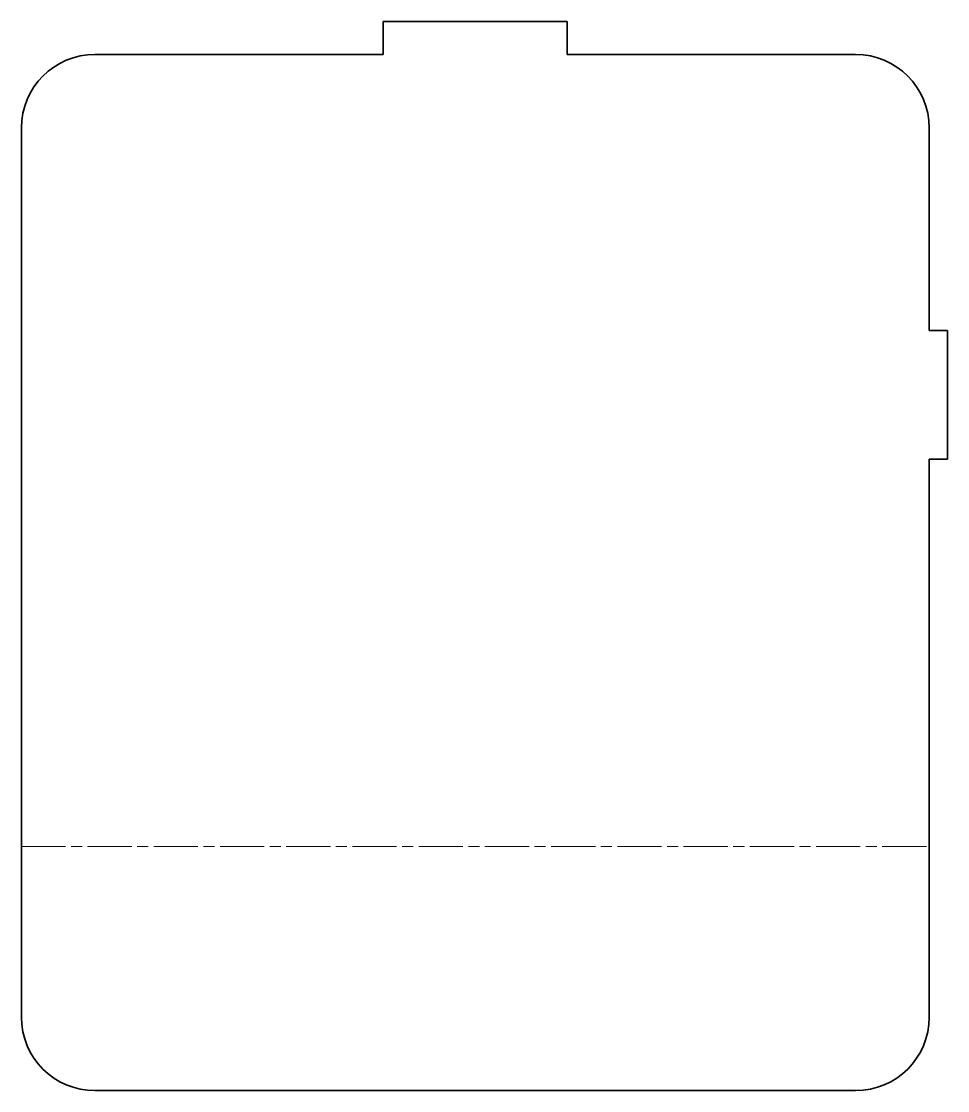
# Model space of a CAD drawing. Header units: millimetres. Extents: x 0 to 50.3, y 0 to 58.1.
import ezdxf

# ---------------------------------------------------------------- set-up
doc = ezdxf.new("R2010")
doc.units = ezdxf.units.MM
doc.linetypes.add('Chain', pattern=[13.68, 9.12, -1.14, 2.28, -1.14])
doc.layers.add('SIMUMAK Bend Centerline (ISO)', color=7, linetype='Chain', lineweight=9)
doc.layers.add('SIMUMAK Visible (ISO)', color=7, linetype='Continuous', lineweight=35)

# ---------------------------------------------------------------- blocks, each defined once
blk = doc.blocks.new('CDR-AU-31-REF-01_Sheet_3_CDR-AU-31-REF-01 (Desplegada)')
at = {"layer": 'SIMUMAK Bend Centerline (ISO)', "ltscale": 0.263158}
blk.add_line((-25.175, -15.8), (24.175, -15.8), dxfattribs=at)
at = {"layer": 'SIMUMAK Visible (ISO)'}
for p, q in [((-5.5, 29.062), (-5.5, 27.262)), ((4.5, 29.062), (-5.5, 29.062)), ((4.5, 27.262), (4.5, 29.062)), ((-21.175, 27.262), (-5.5, 27.262)), ((4.5, 27.262), (20.175, 27.262)), ((-25.175, -25.062), (-25.175, 23.262)), ((24.175, 23.262), (24.175, 12.262)), ((25.175, 12.262), (24.175, 12.262)), ((25.175, 5.262), (25.175, 12.262)), ((24.175, 5.262), (25.175, 5.262)), ((24.175, 5.262), (24.175, -25.062)), ((20.175, -29.062), (-21.175, -29.062))]:
    blk.add_line(p, q, dxfattribs=at)
at = {"layer": 'SIMUMAK Visible (ISO)', "extrusion": (0, 0, -1)}
for centre, start, end in [((21.175, 23.262), 0, 90), ((-20.175, 23.262), 90, 180), ((21.175, -25.062), 270, 360), ((-20.175, -25.062), 180, 270)]:
    blk.add_arc(centre, 4, start, end, dxfattribs=at)

msp = doc.modelspace()

# ---------------------------------------------------------------- block references
msp.add_blockref('CDR-AU-31-REF-01_Sheet_3_CDR-AU-31-REF-01 (Desplegada)', (25.175, 29.062))

doc.saveas('drawing.dxf')
